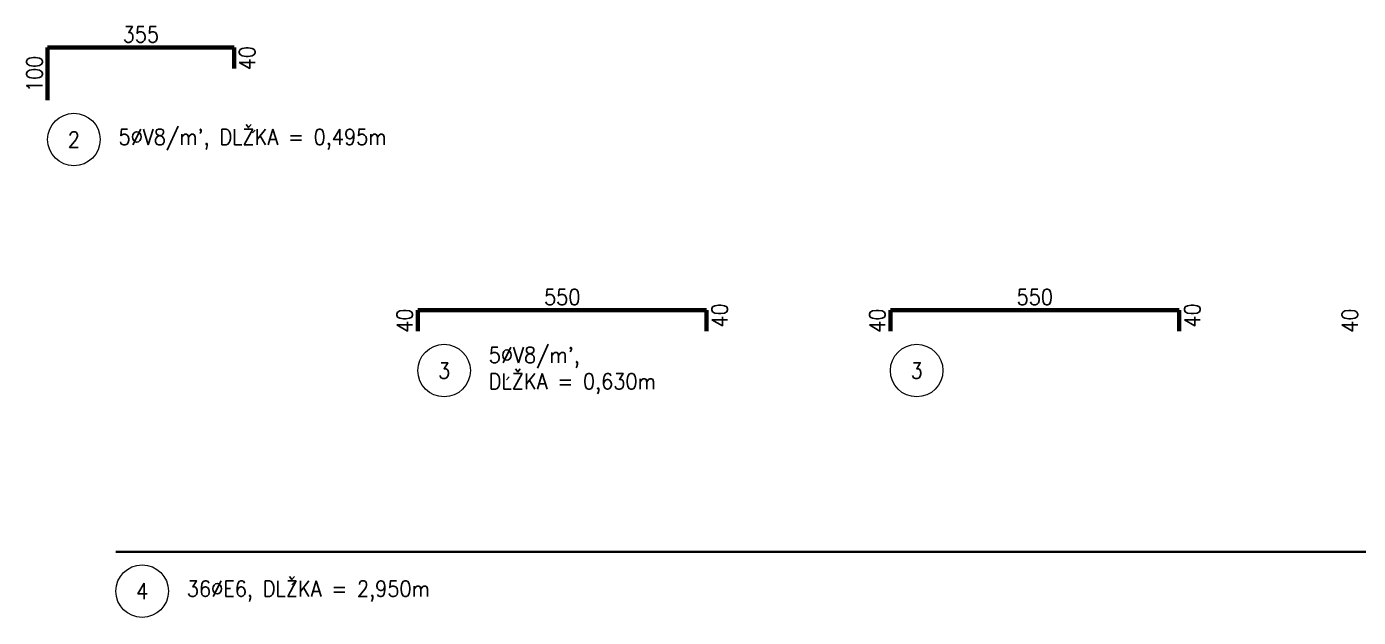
# Model space of a CAD drawing. Header units: millimetres. Extents: x 21380 to 27339, y 19466 to 22366.
# Drawn here: x 21554 to 24091, y 19466 to 20591 of the extents above; entities that cross this region are included whole.
import ezdxf

# ---------------------------------------------------------------- set-up
doc = ezdxf.new("R2010")
doc.units = ezdxf.units.MM
for name, color, linetype, lineweight in [('0.18', 51, 'Continuous', 18), ('0.25', 7, 'Continuous', 25), ('0.35', 6, 'Continuous', 35), ('0.7', 30, 'Continuous', 70)]:
    doc.layers.add(name, color=color, linetype=linetype, lineweight=lineweight)
doc.styles.add('MyTextStyle', font='romans.shx', dxfattribs={"width": 0.9})

msp = doc.modelspace()

# ---------------------------------------------------------------- linework, layer by layer
at = {"layer": '0.18'}
for centre in [(21644.4, 20376.3), (22349.4, 19936.3), (23249.4, 19936.3), (21774.4, 19516.3)]:
    msp.add_circle(centre, 50, dxfattribs=at)
at = {"layer": '0.25'}
for p, q in [((21984.2, 20389), (21989.5, 20394.3)), ((22468.2, 19918.8), (22473.5, 19924.1)), ((22059.3, 19528.2), (22064.6, 19533.5))]:
    msp.add_line(p, q, dxfattribs=at)
at = {"layer": '0.35'}
msp.add_line((24361.9, 19591.3), (21724.4, 19591.3), dxfattribs=at)
at = {"layer": '0.7'}
for p, q in [((21594.4, 20551.3), (21594.4, 20451.3)), ((21594.4, 20551.3), (21949.4, 20551.3)), ((21949.4, 20551.3), (21949.4, 20511.3)), ((22849.4, 20051.3), (22299.4, 20051.3)), ((22299.4, 20051.3), (22299.4, 20011.3)), ((22849.4, 20051.3), (22849.4, 20011.3)), ((23749.4, 20051.3), (23199.4, 20051.3)), ((23199.4, 20051.3), (23199.4, 20011.3)), ((23749.4, 20051.3), (23749.4, 20011.3))]:
    msp.add_line(p, q, dxfattribs=at)

# ---------------------------------------------------------------- texts
at = {"layer": '0.25', "char_height": 30, "style": 'MyTextStyle'}
for s, width, insert, attachment_point in [('355', 128.067, (21771.9, 20561.3), 8), ("5%%CV8/m', DLŽKA = 0,495m ", 1091.667, (21729.4, 20376.3), 4), ('2', 50, (21644.4, 20376.3), 5), ('550', 128.067, (22574.4, 20061.3), 8), ('550', 128.067, (23474.4, 20061.3), 8), ("5%%CV8/m', \\PDLŽKA = 0,630m ", 1091.667, (22434.4, 19936.3), 4), ('3', 50, (22349.4, 19936.3), 5), ('3', 50, (23249.4, 19936.3), 5), ('4', 50, (21774.4, 19516.3), 5), ('36%%CE6, DLŽKA = 2,950m ', 1091.667, (21859.4, 19516.3), 4)]:
    msp.add_mtext_dynamic_manual_height_columns(s, width=width, gutter_width=500, heights=[0], dxfattribs=dict(at, insert=insert, attachment_point=attachment_point))
at = {"layer": '0.25', "char_height": 30, "rotation": 90, "style": 'MyTextStyle'}
for s, width, insert, attachment_point in [('40', 35, (21959.4, 20531.3), 2), ('100', 128.067, (21584.4, 20501.3), 8), ('40', 128.067, (22289.4, 20031.3), 8), ('40', 35, (22859.4, 20041.3), 2), ('40', 128.067, (23189.4, 20031.3), 8), ('40', 35, (23759.4, 20041.3), 2), ('40', 128.067, (24089.4, 20031.3), 8)]:
    msp.add_mtext_dynamic_manual_height_columns(s, width=width, gutter_width=500, heights=[0], dxfattribs=dict(at, insert=insert, attachment_point=attachment_point))

doc.saveas('drawing.dxf')
